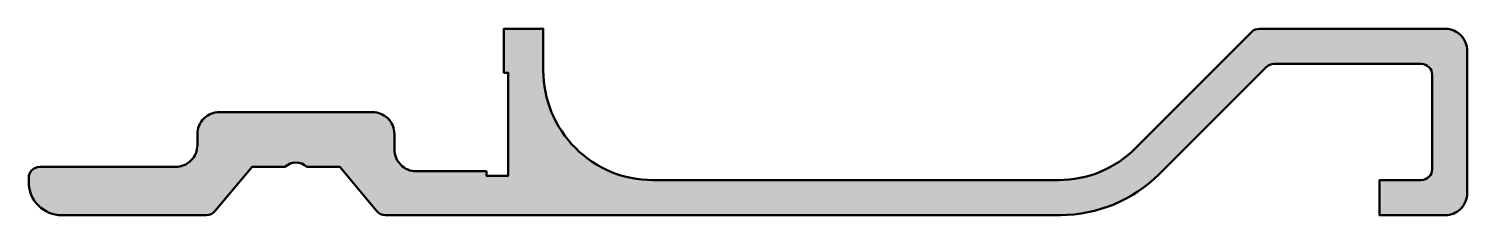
# Model space of a CAD drawing. Extents: x -21.7 to 44, y -2.2 to 6.3.
import ezdxf

# ---------------------------------------------------------------- set-up
doc = ezdxf.new("R2010")
doc.units = 0
doc.layers.add('0S-Alu contour', color=7, linetype='Continuous', lineweight=50)
doc.layers.add('0S-Alu hatch', color=252, linetype='Continuous', lineweight=25)

# ---------------------------------------------------------------- blocks, each defined once
blk = doc.blocks.new('189920__C7FCFFA8_BFEF_48E7_9D93_F876678B78BA_')
at = {"layer": '0S-Alu hatch'}
h = blk.add_hatch(color=256, dxfattribs=at)
edge = h.paths.add_edge_path()
edge.add_arc((-13.00051582398243, 1.500515823982432), 0.9994843091234081, 89.97043021265345, 180.0295697873464)
edge.add_line((-14, 1.499999999999986), (-14, 0.9999999999999991))
edge.add_ellipse((-14.99948417601756, 0.999484176017564), major_axis=(-0.9994843091234047, 0), ratio=1, start_angle=89.97043021265318, end_angle=180.0295697873465, ccw=False)
edge.add_line((-15, -2e-16), (-21.19999885559082, 0))
edge.add_arc((-21.2002550125886, -0.4997438430022151), 0.4997439086522517, 89.97063152695965, 180.0293684730367)
edge.add_line((-21.69999885559082, -0.5000000000000044), (-21.69999885559082, -0.6999969482421867))
edge.add_arc((-20.20076960900102, -0.7007677016523827), 1.499229444711864, 179.9705442555532, 270.0294557444505)
edge.add_line((-20.1999988555908, -2.199996948242184), (-13.57901573181152, -2.199996948242187))
edge.add_arc((-13.58058404339411, -1.696965844520238), 0.5030335484964623, 270.1786317840704, 319.8216870123222)
edge.add_line((-13.19624614715576, -2.021507263183593), (-11.5, 0))
edge.add_line((-11.5, 0), (-10, 1e-16))
edge.add_ellipse((-9.5, -0.5250124115613471), major_axis=(-0.7250089877328842, 0), ratio=1, start_angle=226.3978574803444, end_angle=313.6021425196556, ccw=False)
edge.add_line((-9, 0), (-7.5, 0))
edge.add_line((-7.5, 0), (-5.803750991821289, -2.021507263183593))
edge.add_arc((-5.419424131842059, -1.696989520005494), 0.5030098417912924, 220.1770635794203, 269.8225082682967)
edge.add_line((-5.420982360839843, -2.199996948242187), (25.41879272460937, -2.197479248046874))
edge.add_arc((25.38170937205773, 4.281319999003015), 6.478905375031394, 270.3279460140014, 314.6175376075016)
edge.add_line((29.93230438232421, -0.330436706542983), (34.8163719177246, 4.553627014160156))
edge.add_ellipse((35.16888262257412, 4.202355057011499), major_axis=(-0.4976502636516426, 0), ratio=1, start_angle=269.9009903109431, end_angle=315.10084781236947, ccw=False)
edge.add_line((35.16974258422853, 4.70000457763671), (41.9000015258789, 4.700004577636719))
edge.add_ellipse((41.90025401897169, 4.200257070729513), major_axis=(-0.4997475706921745, 0), ratio=1, start_angle=179.9710518068756, end_angle=270.02894819312235, ccw=False)
edge.add_line((42.4000015258789, 4.200004577636717), (42.40000152587891, -0.0999984741210867))
edge.add_ellipse((41.90025401897169, -0.1002509672138713), major_axis=(-0.4997475706921878, 0), ratio=1, start_angle=89.9710518068785, end_angle=180.0289481931246, ccw=False)
edge.add_line((41.90000152587891, -0.5999984741210915), (40, -0.5999984741210938))
edge.add_line((40, -0.5999984741210938), (40, -2.199996948242187))
edge.add_line((40, -2.199996948242187), (43, -2.199996948242187))
edge.add_arc((43.00051724117711, -1.200514189419301), 0.9994828926613211, 269.970348929452, 360.0296510705443)
edge.add_line((44, -1.199996948242187), (44, 5.300003051757812))
edge.add_arc((43.00051724117712, 5.300520292934926), 0.9994828926613141, 359.9703489294557, 450.0296510705488)
edge.add_line((42.99999999999999, 6.300003051757805), (34.50699996948243, 6.300003051757812))
edge.add_arc((34.50614219071944, 5.802329951213228), 0.497673839768644, 89.90124631177817, 135.0984800715592)
edge.add_line((34.15362930297852, 6.153633117675782), (28.86442184448242, 0.8644256591796857))
edge.add_ellipse((25.3287626175469, 4.400405377073142), major_axis=(-5.000403857126758, 0), ratio=1, start_angle=90.00279096736341, end_angle=134.9974033205891, ccw=False)
edge.add_line((25.32900619506836, -0.5999984741210965), (6.799999237060546, -0.5999984741210938))
edge.add_ellipse((6.799841745631034, 4.399844034449393), major_axis=(-4.999842511050919, 0), ratio=1, start_angle=-0.0018047755090719875, end_angle=90.00180477569091, ccw=False)
edge.add_line((1.799999237060546, 4.400001525878906), (1.799999237060546, 6.300003051757812))
edge.add_line((1.799999237060546, 6.300003051757812), (0, 6.300003051757812))
edge.add_line((0, 6.300003051757812), (0, 4.300003051757812))
edge.add_line((0, 4.300003051757812), (0.2000007629394531, 4.300003051757812))
edge.add_line((0.2000007629394531, 4.300003051757812), (0.2000007629394531, -0.3999969363212585))
edge.add_line((0.2000007629394531, -0.3999969363212585), (-0.7999992370605469, -0.3999969363212585))
edge.add_line((-0.7999992370605469, -0.3999969363212585), (-0.7999992370605468, -0.2000000029802322))
edge.add_line((-0.7999992370605468, -0.2000000029802322), (-4, -0.2000000029802322))
edge.add_ellipse((-4.00051581609152, 0.799484180935936), major_axis=(-0.9994843170179352, 0), ratio=1, start_angle=-0.029570188541299558, end_angle=90.02956933476372, ccw=False)
edge.add_line((-5, 0.8000000119209298), (-4.999999999999999, 1.499999999999998))
edge.add_arc((-5.999484176017566, 1.500515823982432), 0.9994843091234082, 359.9704302126535, 450.0295697873465)
edge.add_line((-5.999999999999998, 2.499999999999999), (-13, 2.499999999999999))
at = {"layer": '0S-Alu contour', "color": 7}
for points in [[(1.799999237060546, 4.400001525878906), (1.799999237060546, 6.300003051757812), (0, 6.300003051757812), (0, 4.300003051757812), (0.2000007629394531, 4.300003051757812), (0.2000007629394531, -0.3999969363212585), (-0.7999992370605469, -0.3999969363212585), (-0.7999992370605468, -0.2000000029802322), (-4, -0.2000000029802322)], [(34.15362930297852, 6.153633117675782), (28.86442184448242, 0.8644256591796857)], [(42.99999999999999, 6.300003051757805), (34.50699996948243, 6.300003051757812)], [(44, -1.199996948242187), (44, 5.300003051757812)], [(35.16974258422853, 4.70000457763671), (41.9000015258789, 4.700004577636719)], [(29.93230438232421, -0.330436706542983), (34.8163719177246, 4.553627014160156)], [(42.4000015258789, 4.200004577636717), (42.40000152587891, -0.0999984741210867)], [(-5.999999999999998, 2.499999999999999), (-13, 2.499999999999999)], [(-14, 1.499999999999986), (-14, 0.9999999999999991)], [(-5, 0.8000000119209298), (-4.999999999999999, 1.499999999999998)], [(-15, -2e-16), (-21.19999885559082, 0)], [(-13.19624614715576, -2.021507263183593), (-11.5, 0), (-10, 1e-16)], [(-9, 0), (-7.5, 0), (-5.803750991821289, -2.021507263183593)], [(-21.69999885559082, -0.5000000000000044), (-21.69999885559082, -0.6999969482421867)], [(25.32900619506836, -0.5999984741210965), (6.799999237060546, -0.5999984741210938)], [(41.90000152587891, -0.5999984741210915), (40, -0.5999984741210938), (40, -2.199996948242187), (43, -2.199996948242187)], [(-20.1999988555908, -2.199996948242184), (-13.57901573181152, -2.199996948242187)], [(-5.420982360839843, -2.199996948242187), (25.41879272460937, -2.197479248046874)]]:
    blk.add_lwpolyline(points, dxfattribs=at)
for centre, radius, start, end in [((34.50614219071944, 5.802329951213228), 0.497673839768644, 89.90124631177817, 135.0984800715592), ((43.00051724117712, 5.300520292934926), 0.9994828926613141, 359.9703489294557, 90.02965107054881), ((-13.00051582398243, 1.500515823982432), 0.9994843091234081, 89.97043021265345, 180.0295697873464), ((-5.999484176017566, 1.500515823982432), 0.9994843091234082, 359.9704302126535, 90.02956978734649), ((-21.2002550125886, -0.4997438430022151), 0.4997439086522517, 89.97063152695965, 180.0293684730367), ((25.38170937205773, 4.281319999003015), 6.478905375031394, 270.3279460140014, 314.6175376075016), ((-20.20076960900102, -0.7007677016523827), 1.499229444711864, 179.9705442555532, 270.0294557444505), ((43.00051724117711, -1.200514189419301), 0.9994828926613211, 269.970348929452, 0.0296510705443278), ((-13.58058404339411, -1.696965844520238), 0.5030335484964623, 270.1786317840704, 319.8216870123222), ((-5.419424131842059, -1.696989520005494), 0.5030098417912924, 220.1770635794203, 269.8225082682967)]:
    blk.add_arc(centre, radius, start, end, dxfattribs=at)
at = {"layer": '0S-Alu contour', "color": 7, "extrusion": (0, 0, -1)}
for centre, radius, start, end in [((-35.16888262257412, 4.202355057011499), 0.4976502636516426, 44.89915218763054, 90.09900968905691), ((-41.90025401897169, 4.200257070729513), 0.4997475706921745, 89.97105180687764, 180.0289481931245), ((-6.799841745631034, 4.399844034449393), 4.999842511050919, 269.9981952243091, 0.0018047755090943), ((14.99948417601756, 0.999484176017564), 0.9994843091234047, 179.9704302126535, 270.0295697873468), ((4.00051581609152, 0.799484180935936), 0.9994843170179354, 269.9704306652363, 0.0295701885413502), ((-25.3287626175469, 4.400405377073142), 5.000403857126758, 225.0025966794109, 269.9972090326366), ((9.5, -0.5250124115613471), 0.7250089877328842, 46.39785748034436, 133.6021425196556), ((-41.90025401897169, -0.1002509672138713), 0.4997475706921878, 179.9710518068754, 270.0289481931215)]:
    blk.add_arc(centre, radius, start, end, dxfattribs=at)
blk = doc.blocks.new('189920__B9C694B5_54FF_4604_807C_613668741A78_')
at = {"layer": '0S-Alu contour', "color": 7}
blk.add_blockref('189920__C7FCFFA8_BFEF_48E7_9D93_F876678B78BA_', (0, 0), dxfattribs=at)

msp = doc.modelspace()

# ---------------------------------------------------------------- block references
at = {"layer": '0S-Alu contour', "color": 7}
msp.add_blockref('189920__B9C694B5_54FF_4604_807C_613668741A78_', (0, 0), dxfattribs=at)

doc.saveas('drawing.dxf')
